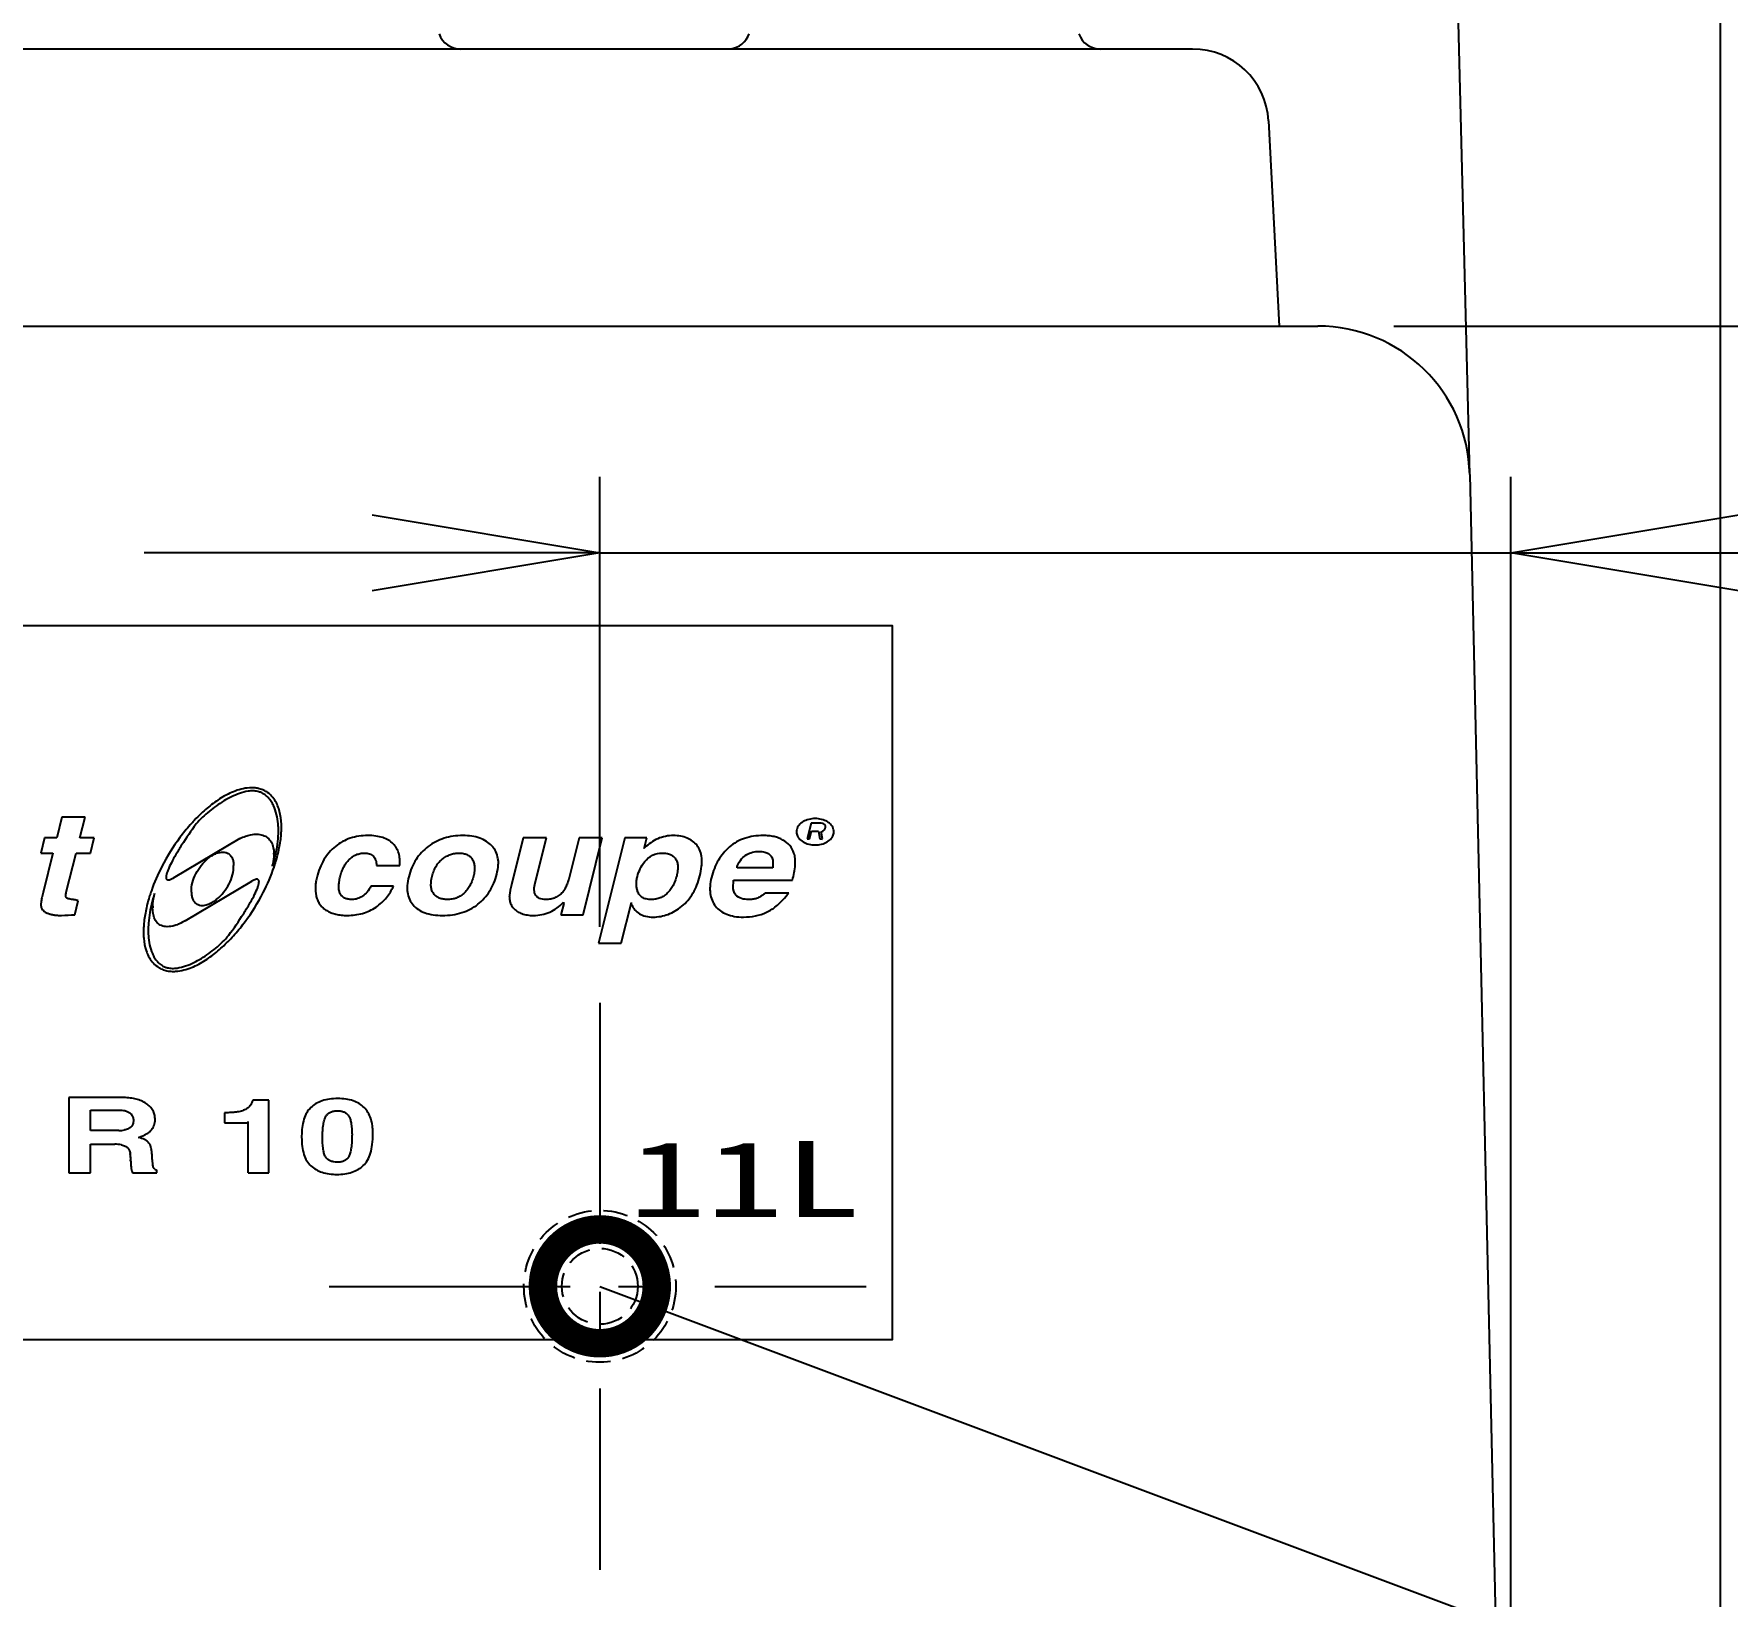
# Model space of a CAD drawing. Extents: x 230 to 4050, y 0 to 2754.
# Drawn here: x 740.7 to 963.7, y 682.9 to 888.7 of the extents above; entities that cross this region are included whole.
import ezdxf

# ---------------------------------------------------------------- set-up
doc = ezdxf.new("R2010")
doc.units = 0
doc.header["$PDMODE"] = 3
doc.linetypes.add('CENTER', pattern=[50.8, 31.75, -6.35, 6.35, -6.35])
doc.linetypes.add('HIDDEN', pattern=[9.525, 6.35, -3.175])
doc.layers.get('0').update_dxf_attribs({"linetype": 'CONTINUOUS'})
doc.layers.get('DEFPOINTS').update_dxf_attribs({"linetype": 'CONTINUOUS'})
doc.layers.add('DANMEN', color=7, linetype='CONTINUOUS')
doc.layers.add('SUNPOU', color=7, linetype='CONTINUOUS')
doc.styles.add('MSゴシック', font='MS Gothic.ttf')
doc.styles.get("Standard").update_dxf_attribs({"font": 'SIMPLEX.shx', "bigfont": 'extfont.shx'})
doc.dimstyles.get("Standard").update_dxf_attribs({"dimscale": 10, "dimtxt": 2, "dimasz": 3, "dimexe": 1, "dimexo": 1, "dimgap": 0.6, "dimtad": 3, "dimdec": 0, "dimzin": 0, "dimdsep": 46, "dimtxsty": 'STANDARD', "dimblk1": 'OPEN', "dimblk2": 'OPEN', "dimsah": 1, "dimcen": 1.5, "dimadec": 0, "dimazin": 0, "dimtfac": 1, "dimtdec": 0, "dimtmove": 0, "dimatfit": 0, "dimldrblk": 'DOTSMALL', "dimfxl": 1, "dimtvp": 1, "dimtolj": 1, "dimtzin": 0, "dimarcsym": 0})

# ---------------------------------------------------------------- blocks, each defined once
blk = doc.blocks.new('_OPEN')
at = {"color": 0, "linetype": 'ByBlock'}
for p, q in [((-1, 0.1667), (0, 0)), ((0, 0), (-1, -0.1667)), ((0, 0), (-1, 0))]:
    blk.add_line(p, q, dxfattribs=at)
blk = doc.blocks.new('*D5')
at = {"layer": 'DEFPOINTS', "color": 0}
for p in [(562.81, 1021.42), (962.81, 1021.42), (962.81, 323.67)]:
    blk.add_point(p, dxfattribs=at)
at = {"layer": 'SUNPOU', "color": 0, "lineweight": -2}
for p, q in [((562.81, 1011.42), (562.81, 313.67)), ((962.81, 1011.42), (962.81, 313.67)), ((592.81, 323.67), (932.81, 323.67))]:
    blk.add_line(p, q, dxfattribs=at)
at = {"layer": 'SUNPOU', "color": 0, "lineweight": -2, "xscale": 30, "yscale": 30, "zscale": 30, "rotation": 180}
blk.add_blockref('_OPEN', (562.81, 323.67), dxfattribs=at)
at = {"layer": 'SUNPOU', "color": 0, "lineweight": -2, "xscale": 30, "yscale": 30, "zscale": 30}
blk.add_blockref('_OPEN', (962.81, 323.67), dxfattribs=at)
at = {"layer": 'SUNPOU', "color": 0, "insert": (762.81, 339.67), "char_height": 20, "attachment_point": 5}
blk.add_mtext('\\A1;400', dxfattribs=at)
blk = doc.blocks.new('_DotSmall')
at = {"color": 0, "linetype": 'ByBlock', "const_width": 0.5}
blk.add_lwpolyline([(-0.0625, 0, 1), (0.0625, 0, 1)], format="xyb", close=True, dxfattribs=at)
blk = doc.blocks.new('*D11')
at = {"layer": 'DEFPOINTS', "color": 0}
for p in [(909.82, 850.17), (1080.89, 850.17), (1022.76, 573.67)]:
    blk.add_point(p, dxfattribs=at)
at = {"layer": 'SUNPOU', "color": 0, "lineweight": -2}
for p, q in [((919.82, 850.17), (1090.89, 850.17)), ((1080.89, 603.67), (1080.89, 820.17)), ((1032.76, 573.67), (1090.89, 573.67))]:
    blk.add_line(p, q, dxfattribs=at)
at = {"layer": 'SUNPOU', "color": 0, "lineweight": -2, "xscale": 30, "yscale": 30, "zscale": 30}
for p, rotation in [((1080.89, 850.17), 90), ((1080.89, 573.67), 270)]:
    blk.add_blockref('_OPEN', p, dxfattribs=dict(at, rotation=rotation))
at = {"layer": 'SUNPOU', "color": 0, "insert": (1064.89, 711.92), "char_height": 20, "attachment_point": 5, "rotation": 90}
blk.add_mtext('\\A1;277', dxfattribs=at)
blk = doc.blocks.new('*D15')
at = {"layer": 'DEFPOINTS', "color": 0}
for p in [(935.24, 820.3), (815.25, 761.03), (935.24, 590.67)]:
    blk.add_point(p, dxfattribs=at)
at = {"layer": 'SUNPOU', "color": 0, "lineweight": -2}
for p, q in [((815.25, 771.03), (815.25, 830.3)), ((935.24, 600.67), (935.24, 830.3)), ((785.25, 820.3), (755.25, 820.3)), ((815.25, 820.3), (935.24, 820.3)), ((965.24, 820.3), (1055.81, 820.3))]:
    blk.add_line(p, q, dxfattribs=at)
at = {"layer": 'SUNPOU', "color": 0, "lineweight": -2, "xscale": 30, "yscale": 30, "zscale": 30}
blk.add_blockref('_OPEN', (815.25, 820.3), dxfattribs=at)
at = {"layer": 'SUNPOU', "color": 0, "lineweight": -2, "xscale": 30, "yscale": 30, "zscale": 30, "rotation": 180}
blk.add_blockref('_OPEN', (935.24, 820.3), dxfattribs=at)
at = {"layer": 'SUNPOU', "color": 0, "insert": (1025.53, 836.3), "char_height": 20, "attachment_point": 5}
blk.add_mtext('\\A1;120', dxfattribs=at)

msp = doc.modelspace()

# ---------------------------------------------------------------- linework, layer by layer
at = {"color": 2, "linetype": 'Continuous'}
for p, q in [((929.82, 830.62), (925.19, 1014.31)), ((893.32, 886.67), (632.3, 886.67)), ((903.31, 877.2), (904.72, 850.17)), ((615.8, 850.17), (909.82, 850.17)), ((929.7, 835.78), (929.7, 835.78)), ((929.82, 830.62), (935.24, 588.67))]:
    msp.add_line(p, q, dxfattribs=at)
at = {"color": 2}
for p, q in [((744.4, 785.48), (743.72, 782.76)), ((747.45, 785.48), (744.4, 785.48)), ((746.77, 782.76), (747.45, 785.48)), ((843.1, 784.71), (842.57, 782.61)), ((842.85, 782.61), (843.11, 783.64)), ((844.41, 784.71), (843.1, 784.71)), ((843.11, 783.64), (844.06, 783.64)), ((844.06, 783.64), (844.21, 782.61)), ((844.39, 783.53), (844.63, 783.63)), ((844.56, 782.61), (844.39, 783.53)), ((844.67, 784.66), (844.41, 784.71)), ((844.63, 783.63), (844.84, 783.82)), ((844.85, 784.51), (844.67, 784.66)), ((844.84, 783.82), (844.93, 783.97)), ((844.97, 784.32), (844.85, 784.51)), ((844.93, 783.97), (844.98, 784.17)), ((844.98, 784.17), (844.97, 784.32)), ((742.13, 782.76), (741.62, 780.74)), ((741.62, 780.74), (743.21, 780.74)), ((743.21, 780.74), (741.92, 775.56)), ((743.72, 782.76), (742.13, 782.76)), ((744.98, 775.58), (746.27, 780.74)), ((746.27, 780.74), (748.17, 780.74)), ((748.67, 782.76), (746.77, 782.76)), ((748.17, 780.74), (748.67, 782.76)), ((767.82, 782.67), (759.04, 777.46)), ((805.15, 782.76), (803.61, 776.58)), ((808.21, 782.76), (805.15, 782.76)), ((806.72, 776.81), (808.21, 782.76)), ((812.52, 782.76), (811.29, 777.84)), ((815.57, 782.76), (812.52, 782.76)), ((813.04, 772.61), (815.57, 782.76)), ((818.52, 782.76), (815.06, 768.88)), ((821.43, 782.76), (818.52, 782.76)), ((821.09, 781.37), (821.43, 782.76)), ((842.57, 782.61), (842.85, 782.61)), ((844.21, 782.61), (844.56, 782.6)), ((785.84, 779.12), (788.89, 779.12)), ((788.89, 779.12), (788.92, 779.58)), ((833.35, 778.82), (833.35, 779.04)), ((838.02, 778.82), (833.35, 778.82)), ((838.05, 779.44), (838.02, 778.82)), ((760.64, 771.84), (769.43, 777.05)), ((788.06, 776.37), (785.09, 776.38)), ((832.8, 776.33), (832.86, 776.96)), ((832.86, 776.96), (832.86, 777.18)), ((832.86, 777.18), (840.61, 777.18)), ((746.09, 772.62), (746.55, 774.45)), ((810.49, 774.09), (810.12, 772.61)), ((810.49, 774.09), (810.49, 774.3)), ((818.06, 768.88), (819.4, 774.24)), ((819.4, 774.03), (819.4, 774.24)), ((840.12, 775.48), (837.06, 775.48)), ((810.12, 772.61), (813.04, 772.61)), ((815.06, 768.88), (818.06, 768.88)), ((745.32, 748.53), (745.32, 738.63)), ((752.56, 748.53), (745.32, 748.53)), ((771.64, 748.19), (769.54, 748.19)), ((771.64, 738.63), (771.64, 748.19)), ((748.17, 744.18), (748.17, 746.89)), ((748.17, 746.89), (752.1, 746.89)), ((765.81, 746.54), (765.81, 745.23)), ((765.81, 745.23), (768.95, 745.23)), ((768.95, 738.63), (768.95, 745.37)), ((751.89, 744.18), (748.17, 744.18)), ((748.17, 738.63), (748.17, 742.4)), ((748.17, 742.4), (751.39, 742.4)), ((753.41, 741.18), (753.45, 740.35)), ((753.41, 741.04), (753.41, 741.18)), ((753.41, 741.04), (753.45, 740.21)), ((745.32, 738.63), (748.17, 738.63)), ((753.45, 740.21), (753.45, 740.35)), ((753.72, 738.63), (756.92, 738.63)), ((756.92, 738.63), (756.92, 738.96)), ((768.95, 738.63), (771.64, 738.63))]:
    msp.add_line(p, q, dxfattribs=at)
msp.add_lwpolyline([(671.81, 716.67), (853.81, 716.67), (853.81, 810.67), (671.81, 810.67)], close=True, dxfattribs=at)
at = {"color": 2, "linetype": 'Continuous'}
for centre, radius, start, end in [((796.91, 889.67), 3, 199.4712, 270), ((832.08, 889.67), 3, 277.1953, 340.5288), ((881.18, 889.67), 3, 199.4712, 270), ((893.32, 876.67), 10, 3, 90), ((909.82, 830.17), 20, 1.2842, 90)]:
    msp.add_arc(centre, radius, start, end, dxfattribs=at)
at = {"color": 2}
for centre, radius, start, end in [((769.47, 785.62), 3.72, 77.6928, 78.1466), ((769.49, 785.7), 3.65, 75.5734, 77.6986), ((778.46, 769.3), 22.9, 136.5537, 136.9327), ((778.71, 769.07), 23.24, 136.9332, 137.4835), ((762.86, 784.12), 10.46, 0.6184, 1.144), ((762.63, 784.12), 10.69, 359.9998, 0.6181), ((842.32, 783.55), 1.16, 177.5374, 182.4626), ((844.9, 783.55), 1.16, 357.5374, 2.4626), ((767.62, 780.6), 4.71, 359.9994, 1.5685), ((825.87, 776.67), 6.71, 134.2768, 135.4481), ((756.16, 784.41), 16.84, 341.3801, 342.0729), ((756.68, 784.24), 16.3, 342.0541, 346.1515), ((751.14, 786.12), 22.4, 341.2111, 341.3393), ((751.3, 786.07), 22.24, 341.3388, 341.8622), ((784.25, 779.58), 4.66, 359.9943, 2.5997), ((797.31, 779.35), 4.59, 359.9409, 2.5884), ((823.83, 779.64), 4.86, 0.001, 4.3148), ((781.73, 776.13), 3.95, 173.8782, 184.1844), ((834.7, 776.03), 4.95, 177.5294, 179.9559), ((744.11, 773.82), 2.48, 178.0111, 180.4291), ((777.48, 768.33), 22.56, 160.7093, 161.2106), ((807.38, 774.74), 4.06, 175.701, 176.5884), ((805.97, 778.49), 6.16, 315.8464, 317.1335), ((744.01, 797.36), 24.82, 270.7252, 274.7958), ((761.75, 773.53), 5.39, 177.7033, 179.9502), ((766.2, 770.39), 11.05, 178.8961, 179.9969), ((758.86, 767.99), 2.42, 241.5284, 252.7388), ((758.86, 767.98), 2.4, 252.7371, 255.565), ((754.23, 745.69), 2.44, 359.3143, 2.5755), ((751.85, 747.88), 3.7, 270.6668, 282.7107), ((752.77, 737.3), 6.23, 66.309, 73.8914), ((791.73, 743.22), 15.76, 179.0748, 179.5879), ((775.49, 743.71), 9.88, 0.1529, 0.9698), ((751.27, 737.78), 4.62, 77.8211, 88.6303), ((757.14, 739.69), 0.765, 234.3575, 252.8352)]:
    msp.add_arc(centre, radius, start, end, dxfattribs=at)
for points, knots in [([(769.54, 789.35), (769.39, 789.35), (768.87, 789.35), (768, 789.2), (766.99, 788.85), (765.74, 788.26), (764.3, 787.32), (762.92, 786.15), (762.13, 785.36), (761.84, 785.05)], [0, 0, 0, 0, 0.444571, 1.565391, 2.623767, 3.656983, 5.702369, 7.761296, 9.052456, 9.052456, 9.052456, 9.052456]), ([(770.21, 788.86), (769.99, 788.92), (769.56, 788.96), (768.74, 788.89), (767.79, 788.63), (766.72, 788.18), (765.71, 787.62), (764.74, 786.98), (763.49, 786.02), (762.62, 785.19), (762.09, 784.59)], [0, 0, 0, 0, 0.677682, 1.29168, 2.460849, 3.608687, 4.756312, 5.912684, 7.083817, 9.495031, 9.495031, 9.495031, 9.495031]), ([(770.24, 789.27), (770.06, 789.3), (769.83, 789.33), (769.6, 789.35), (769.54, 789.35)], [0, 0, 0, 0, 0.5302587, 0.7003015, 0.7003015, 0.7003015, 0.7003015]), ([(772.92, 783.65), (772.92, 783.96), (772.89, 784.7), (772.71, 785.84), (772.38, 786.83), (771.97, 787.56), (771.56, 788.09), (771.11, 788.47), (770.64, 788.73), (770.36, 788.82), (770.21, 788.86)], [0, 0, 0, 0, 0.95613, 2.215056, 3.449064, 4.073006, 4.720252, 5.427759, 5.830707, 6.30924, 6.30924, 6.30924, 6.30924]), ([(773.31, 784.33), (773.31, 784.55), (773.27, 785.32), (773.09, 786.36), (772.66, 787.39), (772.19, 788.13), (771.62, 788.67), (771, 789.04), (770.61, 789.17), (770.4, 789.23)], [0, 0, 0, 0, 0.653609, 2.311686, 3.136627, 3.987548, 4.924661, 5.472977, 6.138626, 6.138626, 6.138626, 6.138626]), ([(845.92, 784.15), (845.82, 784.35), (845.49, 784.72), (844.83, 785.1), (844.03, 785.3), (843.19, 785.3), (842.39, 785.1), (841.73, 784.72), (841.41, 784.35), (841.3, 784.15)], [0, 0, 0, 0, 0.674049, 1.433503, 2.260805, 3.113418, 3.940721, 4.700174, 5.374224, 5.374224, 5.374224, 5.374224]), ([(761.58, 784.78), (761.48, 784.67), (760.91, 784.03), (759.43, 782.2), (758.25, 780.31), (757.56, 778.97)], [0, 0, 0, 0, 0.429496, 2.574646, 7.07539, 7.07539, 7.07539, 7.07539]), ([(762.09, 784.59), (761.42, 783.67), (760.51, 782.35), (759.45, 780.63), (758.84, 779.54), (758.45, 778.72), (758.23, 778.15), (758.15, 777.82), (758.12, 777.63), (758.12, 777.56)], [0, 0, 0, 0, 3.399977, 4.827513, 6.072854, 7.116729, 7.551567, 7.918364, 8.125458, 8.125458, 8.125458, 8.125458]), ([(767.82, 782.67), (768.07, 782.79), (768.53, 782.97), (769.34, 783.2), (770.19, 783.28), (771.03, 783.1), (771.67, 782.67), (772.1, 782.04), (772.28, 781.36), (772.32, 780.91), (772.33, 780.73)], [0, 0, 0, 0, 0.824289, 1.487965, 2.520327, 3.326987, 4.038266, 4.757176, 5.572505, 6.112462, 6.112462, 6.112462, 6.112462]), ([(772.43, 779.15), (772.47, 779.28), (772.71, 780.03), (773.06, 781.39), (773.28, 782.93), (773.32, 783.83), (773.32, 784.12)], [0, 0, 0, 0, 0.416658, 2.367074, 4.19927, 5.066966, 5.066966, 5.066966, 5.066966]), ([(772.5, 780.34), (772.63, 780.87), (772.82, 781.85), (772.91, 782.96), (772.92, 783.53), (772.92, 783.65)], [0, 0, 0, 0, 1.615955, 2.984212, 3.334988, 3.334988, 3.334988, 3.334988]), ([(784.7, 783.06), (784.3, 783.06), (783.51, 783), (782.38, 782.74), (781.34, 782.28), (780.71, 781.87), (780.42, 781.63)], [0, 0, 0, 0, 1.208543, 2.356897, 3.47575, 4.597861, 4.597861, 4.597861, 4.597861]), ([(788.02, 781.97), (787.84, 782.16), (787.42, 782.49), (786.64, 782.82), (785.72, 783.02), (785.05, 783.06), (784.7, 783.06)], [0, 0, 0, 0, 0.762562, 1.587647, 2.51622, 3.578187, 3.578187, 3.578187, 3.578187]), ([(797.21, 783.06), (796.78, 783.06), (795.95, 783), (794.74, 782.73), (793.63, 782.28), (792.96, 781.86), (792.64, 781.62)], [0, 0, 0, 0, 1.284896, 2.503112, 3.687252, 4.872354, 4.872354, 4.872354, 4.872354]), ([(801.03, 781.7), (800.81, 781.93), (800.31, 782.33), (799.41, 782.76), (798.36, 783.01), (797.61, 783.06), (797.21, 783.06)], [0, 0, 0, 0, 0.935854, 1.908661, 2.969404, 4.158579, 4.158579, 4.158579, 4.158579]), ([(824.95, 783.06), (824.59, 783.06), (823.88, 782.99), (822.86, 782.67), (821.96, 782.15), (821.42, 781.7), (821.19, 781.47)], [0, 0, 0, 0, 1.068713, 2.115089, 3.185782, 4.187216, 4.187216, 4.187216, 4.187216]), ([(828.05, 781.75), (827.88, 781.96), (827.48, 782.35), (826.74, 782.77), (825.88, 783.01), (825.27, 783.06), (824.95, 783.06)], [0, 0, 0, 0, 0.819859, 1.641883, 2.514718, 3.480419, 3.480419, 3.480419, 3.480419]), ([(836.76, 783.06), (836.34, 783.06), (835.51, 783), (834.32, 782.72), (833.25, 782.25), (832.62, 781.81), (832.33, 781.56)], [0, 0, 0, 0, 1.283672, 2.483001, 3.63338, 4.775066, 4.775066, 4.775066, 4.775066]), ([(839.37, 782.47), (839.2, 782.57), (838.81, 782.75), (838.19, 782.93), (837.5, 783.04), (837.01, 783.06), (836.76, 783.06)], [0, 0, 0, 0, 0.608812, 1.254208, 1.948095, 2.700393, 2.700393, 2.700393, 2.700393]), ([(841.16, 783.5), (841.16, 783.32), (841.28, 782.9), (841.73, 782.39), (842.39, 782.01), (843.19, 781.81), (844.03, 781.81), (844.83, 782.01), (845.49, 782.39), (845.94, 782.9), (846.06, 783.32), (846.06, 783.5)], [0, 0, 0, 0, 0.563455, 1.237505, 1.996958, 2.824261, 3.676873, 4.504176, 5.263629, 5.937679, 6.501134, 6.501134, 6.501134, 6.501134]), ([(762.05, 778.03), (762.25, 778.42), (762.71, 779.13), (763.44, 779.9), (764.1, 780.38), (764.63, 780.68), (765.14, 780.84), (765.59, 780.89), (765.84, 780.86), (765.96, 780.83)], [0, 0, 0, 0, 1.31229, 2.542764, 3.144385, 3.74769, 4.373368, 4.713788, 5.10726, 5.10726, 5.10726, 5.10726]), ([(765.96, 780.83), (766.08, 780.8), (766.29, 780.71), (766.6, 780.47), (766.84, 780.11), (766.99, 779.63), (767.02, 779.29), (767.02, 779.12), (767.02, 779.11)], [0, 0, 0, 0, 0.370033, 0.661691, 1.166405, 1.649746, 2.145282, 2.173865, 2.173865, 2.173865, 2.173865]), ([(772.33, 780.6), (772.33, 780.49), (772.31, 779.96), (772.22, 779.44), (772.12, 779.03)], [0, 0, 0, 0, 0.32244, 1.588072, 1.588072, 1.588072, 1.588072]), ([(780.42, 781.63), (780.12, 781.4), (779.56, 780.85), (778.87, 779.88), (778.33, 778.76), (778.07, 777.93), (777.97, 777.5)], [0, 0, 0, 0, 1.142282, 2.31414, 3.552229, 4.887319, 4.887319, 4.887319, 4.887319]), ([(782.25, 779.91), (782.39, 780.04), (782.67, 780.28), (783.16, 780.55), (783.68, 780.71), (784.04, 780.75), (784.22, 780.75)], [0, 0, 0, 0, 0.573585, 1.117042, 1.650854, 2.197051, 2.197051, 2.197051, 2.197051]), ([(784.22, 780.75), (784.34, 780.75), (784.58, 780.73), (785, 780.64), (785.46, 780.37), (785.72, 779.91), (785.82, 779.48), (785.84, 779.24), (785.84, 779.12)], [0, 0, 0, 0, 0.372821, 0.705093, 1.292686, 1.888848, 2.230053, 2.613292, 2.613292, 2.613292, 2.613292]), ([(788.91, 779.79), (788.91, 779.85), (788.89, 780.16), (788.79, 780.72), (788.49, 781.41), (788.19, 781.8), (788.02, 781.97)], [0, 0, 0, 0, 0.172949, 0.945356, 1.677307, 2.410397, 2.410397, 2.410397, 2.410397]), ([(792.64, 781.62), (792.33, 781.38), (791.74, 780.85), (791.01, 779.91), (790.45, 778.82), (790.19, 778.04), (790.09, 777.62)], [0, 0, 0, 0, 1.184669, 2.359029, 3.562448, 4.830978, 4.830978, 4.830978, 4.830978]), ([(794.55, 779.99), (794.71, 780.12), (795.04, 780.33), (795.57, 780.57), (796.13, 780.72), (796.52, 780.75), (796.71, 780.75)], [0, 0, 0, 0, 0.6037, 1.183975, 1.754736, 2.330875, 2.330875, 2.330875, 2.330875]), ([(796.71, 780.75), (796.9, 780.75), (797.26, 780.72), (797.76, 780.57), (798.17, 780.3), (798.37, 780.06), (798.45, 779.93)], [0, 0, 0, 0, 0.573812, 1.078718, 1.544884, 2.010665, 2.010665, 2.010665, 2.010665]), ([(801.89, 779.55), (801.88, 779.72), (801.83, 780.19), (801.65, 780.81), (801.33, 781.35), (801.13, 781.59), (801.03, 781.7)], [0, 0, 0, 0, 0.487753, 1.438779, 1.898799, 2.362191, 2.362191, 2.362191, 2.362191]), ([(821.17, 779.62), (821.44, 779.97), (822.14, 780.57), (823.05, 780.75), (823.49, 780.75)], [0, 0, 0, 0, 1.330684, 2.659725, 2.659725, 2.659725, 2.659725]), ([(823.49, 780.75), (823.68, 780.75), (824.04, 780.72), (824.53, 780.58), (824.94, 780.34), (825.14, 780.11), (825.23, 779.98)], [0, 0, 0, 0, 0.566578, 1.064337, 1.520645, 1.9705, 1.9705, 1.9705, 1.9705]), ([(828.67, 780), (828.67, 780.03), (828.64, 780.38), (828.52, 781), (828.23, 781.53), (828.05, 781.75)], [0, 0, 0, 0, 0.091306, 1.027809, 1.877112, 1.877112, 1.877112, 1.877112]), ([(832.33, 781.56), (832.04, 781.31), (831.5, 780.76), (830.83, 779.81), (830.3, 778.72), (830.05, 777.93), (829.95, 777.52)], [0, 0, 0, 0, 1.145269, 2.299723, 3.495829, 4.76326, 4.76326, 4.76326, 4.76326]), ([(833.35, 779.04), (833.5, 779.37), (833.83, 779.96), (834.55, 780.58), (835.36, 780.9), (835.93, 780.96), (836.23, 780.96)], [0, 0, 0, 0, 1.109315, 1.987666, 2.787486, 3.687688, 3.687688, 3.687688, 3.687688]), ([(836.23, 780.96), (836.48, 780.96), (836.91, 780.93), (837.47, 780.71), (837.86, 780.34), (838.03, 779.88), (838.05, 779.57), (838.05, 779.44)], [0, 0, 0, 0, 0.742861, 1.280522, 1.76099, 2.323831, 2.705969, 2.705969, 2.705969, 2.705969]), ([(840.82, 780.73), (840.7, 781.1), (840.32, 781.79), (839.7, 782.29), (839.37, 782.47)], [0, 0, 0, 0, 1.16677, 2.311161, 2.311161, 2.311161, 2.311161]), ([(840.98, 779.92), (840.97, 779.96), (840.95, 780.24), (840.9, 780.51), (840.82, 780.73)], [0, 0, 0, 0, 0.1333221, 0.823218, 0.823218, 0.823218, 0.823218]), ([(766.42, 776.69), (766.61, 777.06), (766.93, 777.85), (767.02, 778.69), (767.02, 779.11)], [0, 0, 0, 0, 1.253992, 2.51189, 2.51189, 2.51189, 2.51189]), ([(781.05, 777.64), (781.11, 777.87), (781.24, 778.31), (781.51, 778.92), (781.84, 779.46), (782.11, 779.77), (782.25, 779.91)], [0, 0, 0, 0, 0.708617, 1.368306, 1.990949, 2.591247, 2.591247, 2.591247, 2.591247]), ([(793.16, 777.7), (793.22, 777.94), (793.37, 778.4), (793.67, 779.04), (794.06, 779.57), (794.38, 779.87), (794.55, 779.99)], [0, 0, 0, 0, 0.752199, 1.44456, 2.09562, 2.727925, 2.727925, 2.727925, 2.727925]), ([(798.45, 779.93), (798.53, 779.79), (798.67, 779.47), (798.74, 779.06), (798.75, 778.81), (798.75, 778.74)], [0, 0, 0, 0, 0.489569, 1.019829, 1.238237, 1.238237, 1.238237, 1.238237]), ([(798.75, 778.74), (798.75, 778.61), (798.73, 778.26), (798.66, 777.91), (798.61, 777.69)], [0, 0, 0, 0, 0.378537, 1.059986, 1.059986, 1.059986, 1.059986]), ([(801.68, 777.98), (801.77, 778.38), (801.86, 778.83), (801.88, 779.29), (801.89, 779.34)], [0, 0, 0, 0, 1.228319, 1.382233, 1.382233, 1.382233, 1.382233]), ([(820.2, 777.66), (820.28, 778.01), (820.54, 778.7), (820.94, 779.33), (821.17, 779.62)], [0, 0, 0, 0, 1.078842, 2.197054, 2.197054, 2.197054, 2.197054]), ([(825.23, 779.98), (825.31, 779.85), (825.45, 779.54), (825.52, 779.15), (825.52, 778.91), (825.52, 778.85)], [0, 0, 0, 0, 0.473071, 1.000055, 1.18556, 1.18556, 1.18556, 1.18556]), ([(825.52, 778.85), (825.52, 778.71), (825.5, 778.33), (825.42, 777.96), (825.37, 777.73)], [0, 0, 0, 0, 0.424719, 1.135434, 1.135434, 1.135434, 1.135434]), ([(828.43, 777.75), (828.52, 778.16), (828.65, 778.79), (828.69, 779.43), (828.69, 779.64)], [0, 0, 0, 0, 1.279848, 1.911953, 1.911953, 1.911953, 1.911953]), ([(840.61, 777.18), (840.69, 777.51), (840.89, 778.17), (840.97, 778.98), (840.99, 779.45), (840.99, 779.58)], [0, 0, 0, 0, 1.02406, 2.06037, 2.439274, 2.439274, 2.439274, 2.439274]), ([(758.12, 777.56), (758.12, 777.53), (758.13, 777.44), (758.17, 777.29), (758.32, 777.21), (758.49, 777.21), (758.66, 777.27), (758.78, 777.32), (758.83, 777.35)], [0, 0, 0, 0, 0.0838026, 0.3015016, 0.4108413, 0.5591089, 0.7898728, 0.9552832, 0.9552832, 0.9552832, 0.9552832]), ([(761.45, 775.61), (761.45, 776.03), (761.53, 776.88), (761.86, 777.66), (762.05, 778.03)], [0, 0, 0, 0, 1.258296, 2.512288, 2.512288, 2.512288, 2.512288]), ([(762.51, 773.9), (762.63, 773.86), (762.88, 773.84), (763.33, 773.88), (763.83, 774.05), (764.37, 774.34), (765.02, 774.82), (765.75, 775.59), (766.22, 776.3), (766.42, 776.69)], [0, 0, 0, 0, 0.393472, 0.733892, 1.35957, 1.962875, 2.564496, 3.79497, 5.10726, 5.10726, 5.10726, 5.10726]), ([(766.38, 769.92), (767.04, 770.84), (767.96, 772.17), (769.03, 773.9), (769.64, 774.98), (770.04, 775.8), (770.26, 776.38), (770.34, 776.7), (770.36, 776.89), (770.36, 776.96)], [0, 0, 0, 0, 3.408723, 4.842809, 6.093679, 7.140658, 7.575694, 7.941564, 8.140131, 8.140131, 8.140131, 8.140131]), ([(770.36, 776.96), (770.36, 776.99), (770.36, 777.09), (770.31, 777.23), (770.16, 777.31), (769.99, 777.3), (769.73, 777.22), (769.55, 777.12), (769.43, 777.05)], [0, 0, 0, 0, 0.090433, 0.306577, 0.417159, 0.568557, 0.803686, 1.206347, 1.206347, 1.206347, 1.206347]), ([(777.97, 777.5), (777.91, 777.27), (777.85, 776.96), (777.81, 776.64), (777.8, 776.55)], [0, 0, 0, 0, 0.7116975, 0.9656928, 0.9656928, 0.9656928, 0.9656928]), ([(780.87, 776.34), (780.87, 776.54), (780.91, 776.98), (781, 777.41), (781.05, 777.64)], [0, 0, 0, 0, 0.602711, 1.322937, 1.322937, 1.322937, 1.322937]), ([(782.6, 774.63), (782.42, 774.63), (782.09, 774.66), (781.64, 774.79), (781.29, 775.04), (781.04, 775.39), (780.89, 775.83), (780.87, 776.16), (780.87, 776.33), (780.87, 776.34)], [0, 0, 0, 0, 0.530364, 0.984787, 1.394739, 1.802044, 2.249199, 2.768955, 2.779812, 2.779812, 2.779812, 2.779812]), ([(785.09, 776.38), (784.95, 776.11), (784.64, 775.62), (784.04, 775.05), (783.46, 774.76), (782.98, 774.65), (782.73, 774.63), (782.6, 774.63)], [0, 0, 0, 0, 0.921399, 1.721431, 2.458274, 2.826508, 3.206033, 3.206033, 3.206033, 3.206033]), ([(785.77, 773.63), (786.29, 773.98), (787.2, 774.81), (787.83, 775.85), (788.06, 776.37)], [0, 0, 0, 0, 1.90698, 3.609396, 3.609396, 3.609396, 3.609396]), ([(789.89, 776.47), (789.89, 776.45), (789.88, 776.3), (789.87, 776.15), (789.87, 776.01)], [0, 0, 0, 0, 0.0368058, 0.4547866, 0.4547866, 0.4547866, 0.4547866]), ([(793.01, 776.59), (793.01, 776.72), (793.03, 777.09), (793.11, 777.46), (793.16, 777.7)], [0, 0, 0, 0, 0.382202, 1.121734, 1.121734, 1.121734, 1.121734]), ([(793.37, 775.39), (793.27, 775.52), (793.1, 775.83), (793.02, 776.25), (793.01, 776.51), (793.01, 776.59)], [0, 0, 0, 0, 0.490292, 1.029532, 1.274783, 1.274783, 1.274783, 1.274783]), ([(798.61, 777.69), (798.55, 777.46), (798.41, 777.02), (798.13, 776.42), (797.78, 775.89), (797.49, 775.58), (797.34, 775.44)], [0, 0, 0, 0, 0.708629, 1.370491, 2.000081, 2.613927, 2.613927, 2.613927, 2.613927]), ([(799.18, 774), (799.49, 774.24), (800.06, 774.77), (800.77, 775.72), (801.32, 776.79), (801.58, 777.57), (801.68, 777.98)], [0, 0, 0, 0, 1.173098, 2.337652, 3.530313, 4.785664, 4.785664, 4.785664, 4.785664]), ([(803.61, 776.58), (803.55, 776.34), (803.45, 775.91), (803.37, 775.39), (803.34, 775.12), (803.34, 775.05)], [0, 0, 0, 0, 0.728815, 1.341401, 1.556863, 1.556863, 1.556863, 1.556863]), ([(811.29, 777.84), (811.23, 777.6), (811.11, 777.14), (810.89, 776.53), (810.65, 776.03), (810.45, 775.74), (810.36, 775.62)], [0, 0, 0, 0, 0.755729, 1.407035, 1.960106, 2.424506, 2.424506, 2.424506, 2.424506]), ([(820.07, 776.7), (820.07, 776.85), (820.09, 777.17), (820.15, 777.49), (820.2, 777.66)], [0, 0, 0, 0, 0.4436352, 0.9712156, 0.9712156, 0.9712156, 0.9712156]), ([(820.22, 775.73), (820.18, 775.87), (820.1, 776.18), (820.07, 776.51), (820.07, 776.68), (820.07, 776.7)], [0, 0, 0, 0, 0.4633875, 0.9370435, 0.9889704, 0.9889704, 0.9889704, 0.9889704]), ([(825.37, 777.73), (825.31, 777.5), (825.18, 777.08), (824.91, 776.48), (824.57, 775.95), (824.3, 775.63), (824.16, 775.49)], [0, 0, 0, 0, 0.691408, 1.343391, 1.9665, 2.572068, 2.572068, 2.572068, 2.572068]), ([(826.06, 773.74), (826.34, 773.97), (826.88, 774.5), (827.55, 775.45), (828.07, 776.54), (828.32, 777.33), (828.43, 777.75)], [0, 0, 0, 0, 1.111311, 2.248513, 3.445782, 4.733154, 4.733154, 4.733154, 4.733154]), ([(829.95, 777.52), (829.86, 777.16), (829.78, 776.73), (829.76, 776.3), (829.76, 776.25)], [0, 0, 0, 0, 1.120903, 1.291196, 1.291196, 1.291196, 1.291196]), ([(834.83, 774.63), (834.24, 774.63), (833.06, 774.86), (832.81, 775.94), (832.81, 776.33)], [0, 0, 0, 0, 1.776984, 2.949641, 2.949641, 2.949641, 2.949641]), ([(741.92, 775.56), (741.86, 775.32), (741.76, 774.89), (741.67, 774.34), (741.64, 774.02), (741.63, 773.91)], [0, 0, 0, 0, 0.733211, 1.330788, 1.68023, 1.68023, 1.68023, 1.68023]), ([(744.91, 775.12), (744.91, 775.12), (744.91, 775.2), (744.93, 775.35), (744.96, 775.5), (744.98, 775.58)], [0, 0, 0, 0, 0.017413, 0.2150075, 0.4647058, 0.4647058, 0.4647058, 0.4647058]), ([(744.97, 774.88), (744.95, 774.91), (744.91, 774.99), (744.91, 775.07), (744.91, 775.12)], [0, 0, 0, 0, 0.1149979, 0.2488669, 0.2488669, 0.2488669, 0.2488669]), ([(745.83, 774.63), (745.72, 774.64), (745.52, 774.67), (745.26, 774.72), (745.08, 774.78), (744.99, 774.85), (744.97, 774.88)], [0, 0, 0, 0, 0.3381675, 0.6004138, 0.7902122, 0.9166078, 0.9166078, 0.9166078, 0.9166078]), ([(746.08, 774.59), (746.05, 774.6), (745.96, 774.61), (745.88, 774.63), (745.83, 774.63)], [0, 0, 0, 0, 0.1029555, 0.2514999, 0.2514999, 0.2514999, 0.2514999]), ([(746.55, 774.45), (746.48, 774.47), (746.36, 774.52), (746.2, 774.56), (746.11, 774.58), (746.08, 774.59)], [0, 0, 0, 0, 0.1962147, 0.4091753, 0.4861406, 0.4861406, 0.4861406, 0.4861406]), ([(756.12, 775.6), (756.05, 775.39), (755.78, 774.56), (755.41, 773.12), (755.2, 771.65), (755.16, 770.82), (755.15, 770.6)], [0, 0, 0, 0, 0.66992, 2.620335, 4.452532, 5.107968, 5.107968, 5.107968, 5.107968]), ([(756.61, 775.41), (756.3, 774.48), (755.95, 773.08), (755.79, 771.45), (755.77, 770.8), (755.77, 770.61)], [0, 0, 0, 0, 2.946172, 4.303135, 4.895627, 4.895627, 4.895627, 4.895627]), ([(756.36, 773.75), (756.36, 773.85), (756.4, 774.41), (756.5, 774.97), (756.61, 775.41)], [0, 0, 0, 0, 0.317315, 1.688116, 1.688116, 1.688116, 1.688116]), ([(758.07, 765.28), (758.29, 765.22), (758.73, 765.16), (759.54, 765.16), (760.46, 765.32), (761.48, 765.66), (762.73, 766.25), (764.17, 767.19), (765.75, 768.53), (767.21, 770.04), (769.04, 772.31), (770.22, 774.2), (770.91, 775.54)], [0, 0, 0, 0, 0.694416, 1.308748, 2.429568, 3.487943, 4.52116, 6.566546, 8.625473, 10.720265, 12.865415, 17.366159, 17.366159, 17.366159, 17.366159]), ([(761.45, 775.61), (761.45, 775.6), (761.45, 775.43), (761.48, 775.09), (761.62, 774.61), (761.87, 774.25), (762.18, 774.01), (762.39, 773.93), (762.51, 773.9)], [0, 0, 0, 0, 0.028183, 0.523719, 1.00706, 1.511775, 1.803432, 2.173465, 2.173465, 2.173465, 2.173465]), ([(777.79, 775.84), (777.79, 775.79), (777.82, 775.52), (777.86, 775.25), (777.91, 775.04)], [0, 0, 0, 0, 0.1648172, 0.8103202, 0.8103202, 0.8103202, 0.8103202]), ([(777.91, 775.04), (777.96, 774.84), (778.09, 774.46), (778.39, 773.94), (778.79, 773.5), (779.11, 773.27), (779.29, 773.17)], [0, 0, 0, 0, 0.617867, 1.206683, 1.788788, 2.387503, 2.387503, 2.387503, 2.387503]), ([(789.88, 776.02), (789.88, 775.88), (789.93, 775.42), (790.13, 774.68), (790.46, 774.14), (790.66, 773.92)], [0, 0, 0, 0, 0.427376, 1.370476, 2.27758, 2.27758, 2.27758, 2.27758]), ([(790.66, 773.92), (790.86, 773.69), (791.35, 773.27), (792.25, 772.83), (793.33, 772.58), (794.11, 772.54), (794.52, 772.53)], [0, 0, 0, 0, 0.918691, 1.89518, 2.9847, 4.226854, 4.226854, 4.226854, 4.226854]), ([(795.15, 774.63), (794.97, 774.63), (794.61, 774.66), (794.11, 774.8), (793.69, 775.04), (793.46, 775.26), (793.37, 775.39)], [0, 0, 0, 0, 0.558673, 1.062849, 1.536123, 2.00852, 2.00852, 2.00852, 2.00852]), ([(794.52, 772.53), (794.97, 772.53), (795.83, 772.59), (797.07, 772.86), (798.2, 773.32), (798.87, 773.75), (799.18, 774)], [0, 0, 0, 0, 1.338707, 2.589754, 3.787008, 4.969665, 4.969665, 4.969665, 4.969665]), ([(797.34, 775.44), (797.19, 775.31), (796.88, 775.07), (796.34, 774.81), (795.76, 774.66), (795.36, 774.63), (795.15, 774.63)], [0, 0, 0, 0, 0.59661, 1.1782, 1.767785, 2.386711, 2.386711, 2.386711, 2.386711]), ([(803.33, 774.77), (803.36, 774.6), (803.41, 774.32), (803.59, 773.88), (803.75, 773.63), (803.88, 773.49)], [0, 0, 0, 0, 0.525999, 0.836738, 1.41575, 1.41575, 1.41575, 1.41575]), ([(806.5, 772.53), (806.88, 772.53), (807.62, 772.6), (808.68, 772.94), (809.61, 773.48), (810.15, 773.95), (810.39, 774.2)], [0, 0, 0, 0, 1.125487, 2.214644, 3.317293, 4.344352, 4.344352, 4.344352, 4.344352]), ([(808.12, 774.63), (807.97, 774.63), (807.7, 774.65), (807.31, 774.75), (807.01, 774.92), (806.7, 775.27), (806.61, 775.66), (806.61, 775.93), (806.61, 775.96)], [0, 0, 0, 0, 0.450212, 0.834191, 1.171872, 1.491776, 2.199675, 2.300214, 2.300214, 2.300214, 2.300214]), ([(810.36, 775.62), (810.22, 775.46), (809.92, 775.18), (809.38, 774.86), (808.78, 774.67), (808.35, 774.63), (808.12, 774.63)], [0, 0, 0, 0, 0.627672, 1.235688, 1.85676, 2.521595, 2.521595, 2.521595, 2.521595]), ([(819.4, 774.03), (819.45, 773.89), (819.58, 773.63), (819.9, 773.16), (820.45, 772.7), (821.3, 772.38), (821.93, 772.32), (822.26, 772.32)], [0, 0, 0, 0, 0.446804, 0.870711, 1.692029, 2.560793, 3.556631, 3.556631, 3.556631, 3.556631]), ([(822.01, 774.63), (821.8, 774.63), (821.39, 774.67), (820.85, 774.87), (820.51, 775.17), (820.32, 775.47), (820.25, 775.64), (820.22, 775.73)], [0, 0, 0, 0, 0.649406, 1.201313, 1.712778, 1.976631, 2.25654, 2.25654, 2.25654, 2.25654]), ([(824.16, 775.49), (824.02, 775.35), (823.72, 775.1), (823.2, 774.83), (822.62, 774.67), (822.22, 774.63), (822.01, 774.63)], [0, 0, 0, 0, 0.59204, 1.169408, 1.755968, 2.373724, 2.373724, 2.373724, 2.373724]), ([(829.75, 776.04), (829.75, 775.83), (829.78, 775.32), (829.99, 774.52), (830.3, 773.99), (830.48, 773.76)], [0, 0, 0, 0, 0.617862, 1.53598, 2.434031, 2.434031, 2.434031, 2.434031]), ([(835.89, 774.77), (835.82, 774.75), (835.66, 774.71), (835.4, 774.66), (835.13, 774.64), (834.93, 774.63), (834.83, 774.63)], [0, 0, 0, 0, 0.237823, 0.494885, 0.772991, 1.073565, 1.073565, 1.073565, 1.073565]), ([(837.06, 775.48), (836.95, 775.39), (836.73, 775.23), (836.42, 775.03), (836.15, 774.88), (835.97, 774.8), (835.89, 774.77)], [0, 0, 0, 0, 0.432499, 0.804095, 1.116379, 1.372052, 1.372052, 1.372052, 1.372052]), ([(837.21, 772.95), (837.45, 773.06), (837.96, 773.34), (838.68, 773.9), (839.41, 774.63), (839.88, 775.18), (840.12, 775.48)], [0, 0, 0, 0, 0.80962, 1.718661, 2.74272, 3.892204, 3.892204, 3.892204, 3.892204]), ([(741.63, 773.8), (741.66, 773.66), (741.73, 773.42), (741.96, 773.15), (742.22, 772.95), (742.43, 772.86), (742.55, 772.81)], [0, 0, 0, 0, 0.434233, 0.726829, 1.04903, 1.418084, 1.418084, 1.418084, 1.418084]), ([(742.55, 772.81), (742.68, 772.77), (742.95, 772.68), (743.38, 772.6), (743.84, 772.54), (744.16, 772.53), (744.33, 772.53)], [0, 0, 0, 0, 0.411274, 0.848054, 1.313333, 1.809521, 1.809521, 1.809521, 1.809521]), ([(760.64, 771.84), (760.4, 771.69), (759.95, 771.45), (759.16, 771.15), (758.34, 770.99), (757.52, 771.13), (756.68, 771.72), (756.39, 772.67), (756.35, 773.36), (756.35, 773.53)], [0, 0, 0, 0, 0.854592, 1.526807, 2.538961, 3.302933, 3.977563, 5.514428, 6.045214, 6.045214, 6.045214, 6.045214]), ([(779.29, 773.17), (779.47, 773.06), (779.86, 772.87), (780.5, 772.68), (781.21, 772.56), (781.7, 772.53), (781.96, 772.53)], [0, 0, 0, 0, 0.62869, 1.293691, 2.006208, 2.775497, 2.775497, 2.775497, 2.775497]), ([(781.96, 772.53), (782.31, 772.53), (783, 772.58), (784, 772.78), (784.93, 773.12), (785.5, 773.44), (785.77, 773.63)], [0, 0, 0, 0, 1.057536, 2.065739, 3.045178, 4.01919, 4.01919, 4.01919, 4.01919]), ([(803.88, 773.49), (804.02, 773.33), (804.36, 773.04), (804.97, 772.74), (805.7, 772.57), (806.23, 772.53), (806.5, 772.53)], [0, 0, 0, 0, 0.640194, 1.30993, 2.045683, 2.873483, 2.873483, 2.873483, 2.873483]), ([(822.26, 772.32), (822.6, 772.32), (823.28, 772.38), (824.26, 772.65), (825.2, 773.1), (825.78, 773.51), (826.06, 773.74)], [0, 0, 0, 0, 1.02101, 2.027663, 3.054663, 4.134645, 4.134645, 4.134645, 4.134645]), ([(830.48, 773.76), (830.66, 773.52), (831.12, 773.08), (831.97, 772.63), (833.01, 772.37), (833.75, 772.32), (834.15, 772.32)], [0, 0, 0, 0, 0.90233, 1.841432, 2.882873, 4.075365, 4.075365, 4.075365, 4.075365]), ([(834.15, 772.32), (834.68, 772.32), (835.73, 772.42), (836.74, 772.74), (837.21, 772.95)], [0, 0, 0, 0, 1.599455, 3.138077, 3.138077, 3.138077, 3.138077]), ([(755.15, 770.39), (755.15, 770.1), (755.18, 769.26), (755.38, 768.15), (755.8, 767.12), (756.28, 766.38), (756.85, 765.84), (757.47, 765.47), (757.86, 765.34), (758.07, 765.28)], [0, 0, 0, 0, 0.864714, 2.522791, 3.347733, 4.198654, 5.135767, 5.684082, 6.349731, 6.349731, 6.349731, 6.349731]), ([(755.77, 770.61), (755.77, 770.37), (755.79, 769.72), (755.92, 768.67), (756.22, 767.68), (756.59, 766.95), (756.97, 766.43), (757.36, 766.07), (757.63, 765.91), (757.71, 765.86)], [0, 0, 0, 0, 0.704137, 1.950996, 3.16725, 3.778094, 4.407801, 5.091975, 5.356238, 5.356238, 5.356238, 5.356238]), ([(758.26, 765.65), (758.48, 765.59), (758.92, 765.54), (759.75, 765.61), (760.7, 765.85), (761.77, 766.3), (762.79, 766.85), (763.75, 767.49), (765, 768.46), (765.86, 769.31), (766.38, 769.92)], [0, 0, 0, 0, 0.686672, 1.307174, 2.482838, 3.632505, 4.779828, 5.935149, 7.105481, 9.519899, 9.519899, 9.519899, 9.519899]), ([(755.51, 747.75), (755.31, 747.88), (754.89, 748.11), (754.18, 748.35), (753.4, 748.5), (752.85, 748.53), (752.56, 748.53)], [0, 0, 0, 0, 0.701742, 1.438082, 2.227711, 3.086398, 3.086398, 3.086398, 3.086398]), ([(756.67, 745.8), (756.66, 745.96), (756.61, 746.33), (756.4, 746.86), (756.02, 747.36), (755.69, 747.63), (755.51, 747.75)], [0, 0, 0, 0, 0.488881, 1.086283, 1.695352, 2.354618, 2.354618, 2.354618, 2.354618]), ([(768.92, 747.2), (768.78, 747.09), (768.45, 746.9), (768.09, 746.77), (767.9, 746.72)], [0, 0, 0, 0, 0.530816, 1.136594, 1.136594, 1.136594, 1.136594]), ([(769.54, 748.19), (769.5, 748.08), (769.43, 747.88), (769.28, 747.6), (769.12, 747.37), (768.99, 747.25), (768.92, 747.2)], [0, 0, 0, 0, 0.345435, 0.653486, 0.931071, 1.187666, 1.187666, 1.187666, 1.187666]), ([(777.19, 747.23), (776.98, 747.03), (776.6, 746.54), (776.23, 745.64), (776.02, 744.59), (775.98, 743.85), (775.97, 743.48)], [0, 0, 0, 0, 0.866173, 1.82087, 2.914552, 4.039776, 4.039776, 4.039776, 4.039776]), ([(780.73, 748.4), (780.37, 748.4), (779.67, 748.36), (778.7, 748.15), (777.86, 747.78), (777.39, 747.43), (777.19, 747.23)], [0, 0, 0, 0, 1.100453, 2.082308, 2.97748, 3.82639, 3.82639, 3.82639, 3.82639]), ([(785.36, 743.88), (785.36, 744.2), (785.31, 744.84), (785.11, 745.76), (784.75, 746.58), (784.23, 747.26), (783.56, 747.79), (782.74, 748.15), (781.78, 748.37), (781.1, 748.4), (780.73, 748.4)], [0, 0, 0, 0, 0.953715, 1.925194, 2.804875, 3.634083, 4.461705, 5.336862, 6.301411, 7.386893, 7.386893, 7.386893, 7.386893]), ([(752.1, 746.89), (752.23, 746.89), (752.5, 746.87), (752.91, 746.76), (753.16, 746.64), (753.28, 746.56)], [0, 0, 0, 0, 0.408218, 0.809902, 1.24402, 1.24402, 1.24402, 1.24402]), ([(753.82, 745.62), (753.82, 745.5), (753.82, 745.3), (753.74, 744.98), (753.54, 744.66), (753.15, 744.4), (752.83, 744.31), (752.66, 744.27)], [0, 0, 0, 0, 0.372477, 0.587506, 0.998299, 1.442934, 1.975314, 1.975314, 1.975314, 1.975314]), ([(753.28, 746.56), (753.39, 746.5), (753.58, 746.34), (753.78, 746.02), (753.82, 745.76), (753.82, 745.62)], [0, 0, 0, 0, 0.368625, 0.722701, 1.128112, 1.128112, 1.128112, 1.128112]), ([(756.19, 744.27), (756.27, 744.36), (756.41, 744.56), (756.56, 744.9), (756.65, 745.27), (756.67, 745.53), (756.67, 745.66)], [0, 0, 0, 0, 0.366283, 0.730671, 1.106015, 1.504107, 1.504107, 1.504107, 1.504107]), ([(767.9, 746.72), (767.78, 746.68), (767.5, 746.63), (767.03, 746.58), (766.45, 746.55), (766.04, 746.54), (765.81, 746.54)], [0, 0, 0, 0, 0.374218, 0.846439, 1.419527, 2.095038, 2.095038, 2.095038, 2.095038]), ([(778.73, 743.22), (778.73, 743.55), (778.74, 744.15), (778.82, 744.95), (778.94, 745.59), (779.09, 745.94), (779.18, 746.08)], [0, 0, 0, 0, 0.979695, 1.785552, 2.426111, 2.917855, 2.917855, 2.917855, 2.917855]), ([(779.18, 746.08), (779.25, 746.2), (779.43, 746.41), (779.79, 746.65), (780.22, 746.78), (780.54, 746.81), (780.71, 746.81)], [0, 0, 0, 0, 0.414127, 0.824887, 1.267211, 1.770321, 1.770321, 1.770321, 1.770321]), ([(780.71, 746.81), (780.86, 746.81), (781.16, 746.78), (781.57, 746.66), (781.91, 746.45), (782.08, 746.25), (782.15, 746.14)], [0, 0, 0, 0, 0.466881, 0.882651, 1.270225, 1.657559, 1.657559, 1.657559, 1.657559]), ([(782.15, 746.14), (782.24, 746.02), (782.38, 745.71), (782.51, 745.16), (782.59, 744.47), (782.61, 743.96), (782.61, 743.68)], [0, 0, 0, 0, 0.448062, 1.010668, 1.703209, 2.534189, 2.534189, 2.534189, 2.534189]), ([(754.5, 743.29), (754.69, 743.36), (755.04, 743.49), (755.51, 743.72), (755.89, 743.98), (756.1, 744.17), (756.19, 744.27)], [0, 0, 0, 0, 0.595061, 1.116706, 1.571073, 1.96735, 1.96735, 1.96735, 1.96735]), ([(755.94, 742.46), (755.85, 742.58), (755.65, 742.79), (755.4, 742.95), (755.28, 743.01)], [0, 0, 0, 0, 0.4479697, 0.8675968, 0.8675968, 0.8675968, 0.8675968]), ([(775.97, 743.34), (775.98, 742.92), (776.01, 742.14), (776.23, 741.07), (776.61, 740.19), (776.99, 739.72), (777.2, 739.53)], [0, 0, 0, 0, 1.249814, 2.325293, 3.261115, 4.109727, 4.109727, 4.109727, 4.109727]), ([(779.22, 740.59), (779.18, 740.65), (779.09, 740.77), (778.95, 741.08), (778.83, 741.59), (778.74, 742.35), (778.73, 742.91), (778.73, 743.22)], [0, 0, 0, 0, 0.203334, 0.438732, 1.023561, 1.778496, 2.714118, 2.714118, 2.714118, 2.714118]), ([(782.61, 743.68), (782.61, 743.35), (782.59, 742.75), (782.52, 741.94), (782.4, 741.29), (782.26, 740.93), (782.18, 740.78)], [0, 0, 0, 0, 0.983236, 1.798523, 2.451812, 2.954784, 2.954784, 2.954784, 2.954784]), ([(784.1, 739.58), (784.32, 739.78), (784.71, 740.29), (785.1, 741.25), (785.32, 742.42), (785.36, 743.28), (785.36, 743.74)], [0, 0, 0, 0, 0.889044, 1.895589, 3.073727, 4.458489, 4.458489, 4.458489, 4.458489]), ([(752.25, 742.3), (752.42, 742.27), (752.73, 742.17), (753.12, 741.9), (753.35, 741.5), (753.41, 741.2), (753.41, 741.04)], [0, 0, 0, 0, 0.515467, 0.958543, 1.387942, 1.868058, 1.868058, 1.868058, 1.868058]), ([(756.3, 740.71), (756.29, 740.92), (756.26, 741.29), (756.19, 741.8), (756.09, 742.18), (755.99, 742.38), (755.94, 742.46)], [0, 0, 0, 0, 0.625545, 1.130922, 1.519814, 1.801014, 1.801014, 1.801014, 1.801014]), ([(756.44, 739.41), (756.42, 739.48), (756.39, 739.64), (756.35, 739.93), (756.32, 740.29), (756.3, 740.56), (756.3, 740.71)], [0, 0, 0, 0, 0.207907, 0.495208, 0.861894, 1.307262, 1.307262, 1.307262, 1.307262]), ([(780.66, 740.02), (780.51, 740.02), (780.23, 740.04), (779.83, 740.14), (779.49, 740.33), (779.3, 740.5), (779.22, 740.59)], [0, 0, 0, 0, 0.443558, 0.844364, 1.221514, 1.597928, 1.597928, 1.597928, 1.597928]), ([(782.18, 740.78), (782.12, 740.65), (781.95, 740.43), (781.59, 740.18), (781.15, 740.04), (780.83, 740.02), (780.66, 740.02)], [0, 0, 0, 0, 0.419493, 0.832291, 1.27925, 1.793079, 1.793079, 1.793079, 1.793079]), ([(753.45, 740.21), (753.46, 740.02), (753.48, 739.69), (753.53, 739.24), (753.6, 738.89), (753.68, 738.7), (753.72, 738.63)], [0, 0, 0, 0, 0.549553, 0.998782, 1.351172, 1.613786, 1.613786, 1.613786, 1.613786]), ([(756.7, 739.06), (756.67, 739.09), (756.6, 739.15), (756.5, 739.26), (756.46, 739.36), (756.44, 739.41)], [0, 0, 0, 0, 0.1111249, 0.2738552, 0.4382344, 0.4382344, 0.4382344, 0.4382344]), ([(777.2, 739.53), (777.41, 739.34), (777.88, 739.01), (778.69, 738.66), (779.62, 738.46), (780.28, 738.42), (780.63, 738.42)], [0, 0, 0, 0, 0.833903, 1.702855, 2.642798, 3.682365, 3.682365, 3.682365, 3.682365]), ([(780.63, 738.42), (780.98, 738.42), (781.65, 738.46), (782.59, 738.67), (783.42, 739.04), (783.89, 739.38), (784.1, 739.58)], [0, 0, 0, 0, 1.048409, 2.00087, 2.886738, 3.743269, 3.743269, 3.743269, 3.743269])]:
    msp.add_open_spline(points, degree=3, knots=knots, dxfattribs=at)
for points in [[(841.18, 783.81), (841.17, 783.74), (841.16, 783.67), (841.16, 783.6)], [(841.3, 784.15), (841.25, 784.04), (841.21, 783.93), (841.18, 783.81)], [(846.04, 783.81), (846.01, 783.93), (845.97, 784.04), (845.92, 784.15)], [(846.06, 783.6), (846.06, 783.67), (846.05, 783.74), (846.04, 783.81)], [(757.56, 778.97), (757.03, 777.94), (756.57, 776.88), (756.18, 775.79)], [(770.91, 775.54), (771.47, 776.62), (771.95, 777.75), (772.35, 778.91)], [(840.99, 779.58), (840.99, 779.69), (840.99, 779.81), (840.98, 779.92)], [(758.83, 777.35), (758.9, 777.38), (758.97, 777.42), (759.04, 777.46)], [(790.09, 777.62), (790, 777.24), (789.93, 776.86), (789.89, 776.47)], [(806.61, 775.96), (806.61, 776.25), (806.66, 776.53), (806.72, 776.81)], [(803.33, 774.98), (803.33, 774.91), (803.33, 774.84), (803.33, 774.77)]]:
    msp.add_open_spline(points, degree=3, dxfattribs=at)
at = {"layer": 'DANMEN', "color": 4, "linetype": 'CENTER'}
for p, q in [((815.25, 761.03), (815.25, 686.32)), ((779.6, 723.67), (850.33, 723.67))]:
    msp.add_line(p, q, dxfattribs=at)
at = {"layer": 'DANMEN', "color": 4, "linetype": 'HIDDEN', "ltscale": 0.5}
for radius in [10, 5]:
    msp.add_circle((815.25, 723.67), radius, dxfattribs=at)

# ---------------------------------------------------------------- texts
at = {"color": 2, "style": 'MSゴシック', "width": 1.5}
msp.add_text('11L', height=10, dxfattribs=at).set_placement((819.03, 732.8))

# ---------------------------------------------------------------- dimensions: what is measured, and where the dimension line sits
at = {"layer": 'SUNPOU'}
dim = msp.add_linear_dim(base=(962.81, 323.67), p1=(562.81, 1021.42), p2=(962.81, 1021.42), dimstyle='STANDARD', dxfattribs=at)
dim.commit()
dim.dimension.update_dxf_attribs({"geometry": '*D5', "text_midpoint": (762.81, 339.67)})
dim = msp.add_linear_dim(base=(1080.8894732, 850.17197543), p1=(1022.75632569, 573.67197543), p2=(909.8216615, 850.17197543), angle=90, dimstyle='STANDARD', dxfattribs=at)
dim.commit()
dim.dimension.update_dxf_attribs({"geometry": '*D11', "text_midpoint": (1064.8894732, 711.92197543)})
dim = msp.add_linear_dim(base=(935.24, 820.3), p1=(815.25, 761.03), p2=(935.24, 590.67), dimstyle='STANDARD', dxfattribs=at)
dim.commit()
dim.dimension.update_dxf_attribs({"geometry": '*D15', "text_midpoint": (1025.53, 820.3), "dimtype": 160})

# ---------------------------------------------------------------- leaders
msp.add_leader([(815.25, 723.67), (989.42, 658.32)], dimstyle='STANDARD', dxfattribs=at)

doc.saveas('drawing.dxf')
